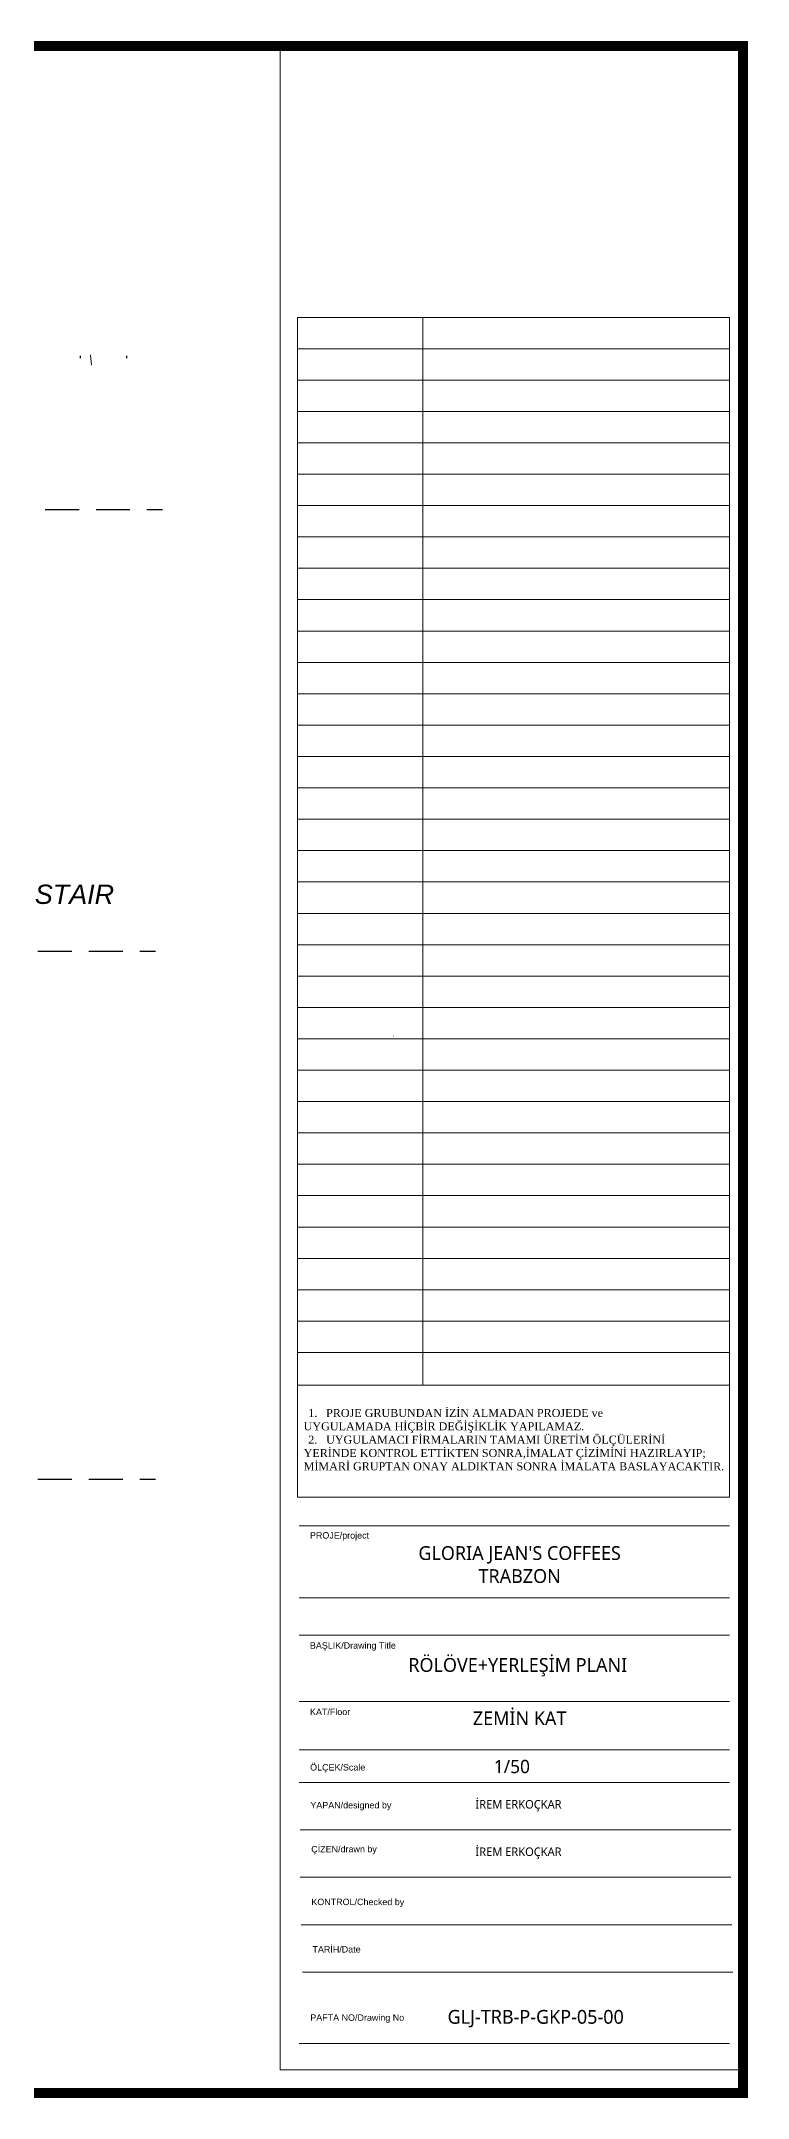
# Model space of a CAD drawing. Header units: millimetres. Extents: x -24 to 530668, y -246875 to -2983.
# Drawn here: x 261918 to 263239, y -108884 to -105042 of the extents above; entities that cross this region are included whole.
import ezdxf
from ezdxf.enums import TextEntityAlignment as Align

# ---------------------------------------------------------------- set-up
doc = ezdxf.new("R2010")
doc.units = ezdxf.units.MM
doc.linetypes.add('DASHED2', pattern=[9.525, 6.35, -3.175])
doc.layers.get('0').update_dxf_attribs({"lineweight": 20})
for name, color, linetype in [('a_grid_label_1_1', 9, 'Continuous'), ('a_text_1_500_english', 7, 'Continuous'), ('yazı', 11, 'Continuous')]:
    doc.layers.add(name, color=color, linetype=linetype)
for name, color, linetype, lineweight in [('duvar', 27, 'Continuous', 30), ('t_antet', 24, 'Continuous', 20), ('t_yazı', 23, 'Continuous', 25), ('ölçü', 251, 'Continuous', 5)]:
    doc.layers.add(name, color=color, linetype=linetype, lineweight=lineweight)
doc.styles.add('ARIALT', font='arial.ttf', dxfattribs={"height": 10})
doc.styles.get("Standard").update_dxf_attribs({"font": 'times.ttf', "height": 12})
doc.styles.add('türkçe', font='arial.ttf')

msp = doc.modelspace()

# ---------------------------------------------------------------- linework, layer by layer
at = {"color": 252}
for p, q in [((262365.096, -105051.157, 0), (262365.096, -108831.503, 0)), ((263229.562, -105051.157, 0), (263229.562, -108831.503, 0)), ((262365.096, -108831.503, 0), (263229.562, -108831.503, 0))]:
    msp.add_line(p, q, dxfattribs=at)
at = {"color": 250}
for p, q in [((262631.666, -105557.866, 0), (262631.666, -107552.609, 0)), ((262397.143, -105616.461, 0), (263204.36, -105616.461, 0)), ((262397.143, -105675.056, 0), (263204.36, -105675.056, 0)), ((262397.143, -105733.651, 0), (263204.36, -105733.651, 0)), ((262397.143, -105792.246, 0), (263204.36, -105792.246, 0)), ((262397.143, -105850.841, 0), (263204.36, -105850.841, 0)), ((262397.143, -105909.436, 0), (263204.36, -105909.436, 0)), ((262397.143, -105968.031, 0), (263204.36, -105968.031, 0)), ((262397.143, -106026.626, 0), (263204.36, -106026.626, 0)), ((262397.143, -106085.221, 0), (263204.36, -106085.221, 0)), ((262397.143, -106143.816, 0), (263204.36, -106143.816, 0)), ((262397.143, -106202.411, 0), (263204.36, -106202.411, 0)), ((262397.143, -106261.006, 0), (263204.36, -106261.006, 0)), ((262397.143, -106319.601, 0), (263204.36, -106319.601, 0)), ((262397.143, -106378.196, 0), (263204.36, -106378.196, 0)), ((262397.143, -106436.791, 0), (263204.36, -106436.791, 0)), ((262397.143, -106495.385, 0), (263204.36, -106495.385, 0)), ((262397.143, -106553.98, 0), (263204.36, -106553.98, 0)), ((262397.143, -106612.575, 0), (263204.36, -106612.575, 0)), ((262397.143, -106671.17, 0), (263204.36, -106671.17, 0)), ((262397.143, -106729.765, 0), (263204.36, -106729.765, 0)), ((262397.143, -106788.36, 0), (263204.36, -106788.36, 0)), ((262397.143, -106846.955, 0), (263204.36, -106846.955, 0)), ((262397.143, -106905.55, 0), (263204.36, -106905.55, 0)), ((262397.143, -106964.145, 0), (263204.36, -106964.145, 0)), ((262397.143, -107022.74, 0), (263204.36, -107022.74, 0)), ((262397.143, -107081.335, 0), (263204.36, -107081.335, 0)), ((262397.143, -107139.93, 0), (263204.36, -107139.93, 0)), ((262397.143, -107198.525, 0), (263204.36, -107198.525, 0)), ((262397.143, -107257.12, 0), (263204.36, -107257.12, 0)), ((262397.143, -107315.715, 0), (263204.36, -107315.715, 0)), ((262397.143, -107374.31, 0), (263204.36, -107374.31, 0)), ((262397.143, -107433.173, 0), (263204.36, -107433.173, 0)), ((262397.143, -107491.768, 0), (263204.36, -107491.768, 0)), ((263204.593, -107815.444, 0), (262400.16, -107815.444, 0)), ((262400.16, -107949.65, 0), (263204.593, -107949.65, 0)), ((263204.593, -108019.706, 0), (262400.16, -108019.706, 0)), ((263204.593, -108143.518, 0), (262400.16, -108143.518, 0)), ((263204.593, -108233.588, 0), (262400.16, -108233.588, 0)), ((263204.593, -108294.785, 0), (262400.16, -108294.785, 0)), ((263206.664, -108383.327, 0), (262402.231, -108383.327, 0)), ((263206.664, -108471.868, 0), (262402.231, -108471.868, 0)), ((263208.736, -108560.41, 0), (262404.303, -108560.41, 0)), ((263210.807, -108648.952, 0), (262406.374, -108648.952, 0)), ((263204.593, -108782.105, 0), (262400.16, -108782.105, 0))]:
    msp.add_line(p, q, dxfattribs=at)
at = {"color": 252, "const_width": 18.492, "elevation": 0}
msp.add_lwpolyline([(257052.561, -108874.598), (257052.561, -105051.157), (263229.562, -105051.157), (263229.562, -108874.598)], close=True, dxfattribs=at)
at = {"color": 250, "elevation": 0}
for points in [[(262397.143, -105557.866), (263204.36, -105557.866)], [(262397.143, -105557.866), (262397.143, -107761.888), (263204.36, -107761.888), (263204.36, -105557.866)], [(263204.36, -107552.609), (262397.143, -107552.609)]]:
    msp.add_lwpolyline(points, dxfattribs=at)
at = {"layer": 'a_grid_label_1_1', "linetype": 'DASHED2', "ltscale": 10}
for p, q in [((258877.517, -105917.091, -17966.192), (262145.31, -105917.091, -17966.192)), ((258864.135, -106742.091, -17966.192), (262131.929, -106742.091, -17966.192)), ((258864.135, -107728.091, -17966.192), (262131.929, -107728.091, -17966.192))]:
    msp.add_line(p, q, dxfattribs=at)
at = {"layer": 'duvar', "lineweight": 25}
for p, q in [((261991.436, -105629.802, 0), (261991.436, -105634.302, 0)), ((262077.432, -105629.802, 0), (262077.432, -105634.302, 0))]:
    msp.add_line(p, q, dxfattribs=at)
at = {"layer": 'yazı', "lineweight": 9}
msp.add_line((262012.241, -105646.981, 0), (262010.711, -105627.659, 0), dxfattribs=at)
at = {"layer": 'ölçü', "elevation": 0}
msp.add_lwpolyline([(262576.336, -106900.739), (262577.336, -106900.739)], dxfattribs=at)

# ---------------------------------------------------------------- texts
at = {"color": 250, "insert": (262408.799, -107654.466, 0), "char_height": 14.94846, "width": 1027.79919, "attachment_point": 4}
msp.add_mtext('\\pi-33.306,l41.912,t41.912;1.^IPROJE GRUBUNDAN İZİN ALMADAN PROJEDE ve \\P\\pi0,l0;UYGULAMADA HİÇBİR DEĞİŞİKLİK YAPILAMAZ.\\P\\pi-33.306,l41.912;2.^IUYGULAMACI FİRMALARIN TAMAMI ÜRETİM ÖLÇÜLERİNİ \\P\\pi0,l0;YERİNDE KONTROL ETTİKTEN SONRA,İMALAT ÇİZİMİNİ HAZIRLAYIP;\\PMİMARİ GRUPTAN ONAY ALDIKTAN SONRA İMALATA BASLAYACAKTIR.', dxfattribs=at)
at = {"color": 7}
for s, insert, char_height, width, attachment_point in [("{\\fLucida Sans Unicode|b0|i0|c162|p34;GLORIA JEAN'S COFFEES\\PTRABZON}", (262812.294, -107887.821, 0), 25.77586, 621.92986, 5), ('{\\fLucida Sans Unicode|b0|i0|c162|p34;ZEMİN KAT}', (262812.294, -108174.667, 0), 25.77586, 621.92986, 5), ('{\\fLucida Sans Unicode|b0|i0|c162|p34;1/50}', (262797.856, -108265.025, 0), 24.82819, 462.99057, 5), ('{\\fLucida Sans Unicode|b0|i0|c162|p34;İREM ERKOÇKAR}', (262729.781, -108338.133, 0), 15.89004, 607.75366, 4), ('{\\fLucida Sans Unicode|b0|i0|c162|p34;İREM ERKOÇKAR}', (262729.781, -108426.729, 0), 15.89004, 607.75366, 4)]:
    msp.add_mtext(s, dxfattribs=dict(at, insert=insert, char_height=char_height, width=width, attachment_point=attachment_point))
at = {"layer": 'a_text_1_500_english', "insert": (261559.938, -106617.57, -10779.715), "char_height": 36, "width": 1839.87842, "attachment_point": 1, "style": 'türkçe'}
msp.add_mtext('{\\fArial|b0|i1|c162|p34;FIRE ESCAPE STAIR}', dxfattribs=at)
at = {"layer": 't_antet', "char_height": 25.77586, "width": 621.92986, "attachment_point": 5}
for s, insert in [('{\\fLucida Sans Unicode|b0|i0|c162|p34;RÖLÖVE+YERLEŞİM PLANI}', (262808.835, -108079.486, 0)), ('{\\fLucida Sans Unicode|b0|i0|c162|p34;GLJ-TRB-P-GKP-05-00}', (262842.325, -108735.946, 0))]:
    msp.add_mtext(s, dxfattribs=dict(at, insert=insert))
at = {"layer": 't_yazı', "style": 'ARIALT'}
msp.add_text('PAFTA NO/Drawing No', height=11.95631, dxfattribs=at).set_placement((262508.863, -108733.897, 0), align=Align.MIDDLE_CENTER)
for s, insert, char_height, width, attachment_point in [('PROJE/project', (262475.753, -107827.14, 0), 11.95631, 222.38623, 2), ('BAŞLIK/Drawing Title', (262500.704, -108032.809, 0), 11.95631, 222.38623, 2), ('KAT/Floor', (262458.202, -108156.829, 0), 11.9563, 222.38623, 2), ('ÖLÇEK/Scale', (262472.435, -108260.381, 0), 11.95631, 80.76714, 2), ('YAPAN/designed by', (262496.979, -108331.186, 0), 11.95631, 222.38623, 2), ('ÇİZEN/drawn by', (262484.185, -108413.251, 0), 11.95631, 222.38623, 2), ('KONTROL/Checked by', (262423.143, -108511.861, 0), 11.95631, 199.78729, 1), ('TARİH/Date', (262425.214, -108600.403, 0), 11.9563, 199.78729, 1)]:
    msp.add_mtext(s, dxfattribs=dict(at, insert=insert, char_height=char_height, width=width, attachment_point=attachment_point))

doc.saveas('drawing.dxf')
